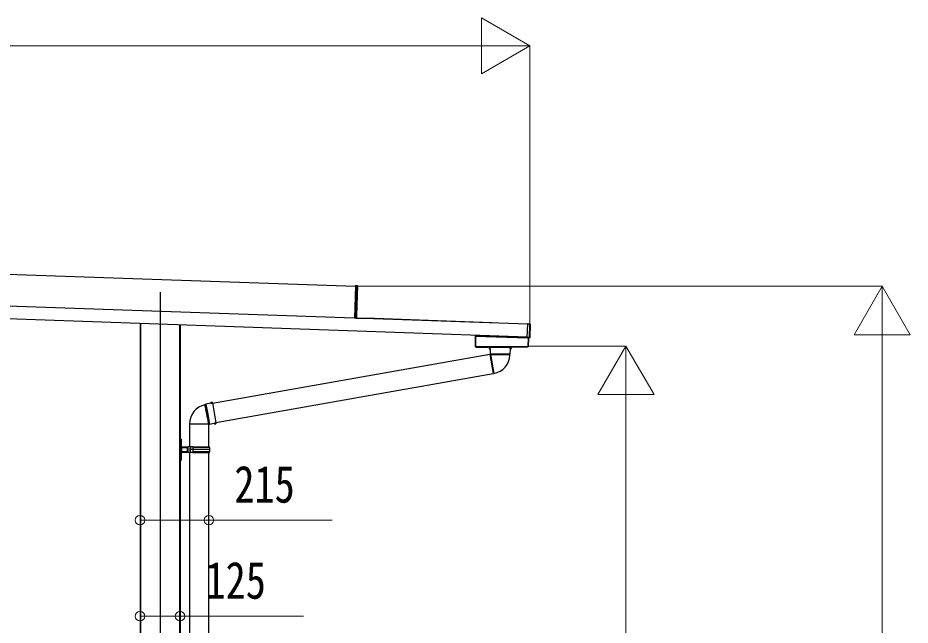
# Model space of a CAD drawing. Units: millimetres, scale not verified. Extents: x -14718 to 14718, y -10396 to 10396.
# Drawn here: x 5641 to 8428, y -5929 to -4032 of the extents above; entities that cross this region are included whole.
import ezdxf
from ezdxf.enums import TextEntityAlignment as Align

# ---------------------------------------------------------------- set-up
doc = ezdxf.new("R2010")
doc.units = ezdxf.units.MM
doc.header["$LTSCALE"] = 50
doc.layers.add('0-3_YKK_12', color=2, linetype='Continuous')
doc.layers.add('0-4_YKK_A1', color=4, linetype='Continuous')
doc.layers.add('0-5_YKK_D', color=6, linetype='Continuous', lineweight=18)
doc.styles.add('ＭＳ ゴシック', font='')
doc.styles.get('ＭＳ ゴシック').set_extended_font_data('MS Gothic')

msp = doc.modelspace()

# ---------------------------------------------------------------- linework, layer by layer
at = {"layer": '0-3_YKK_12'}
msp.add_line((6085.37, -4888.66), (6085.37, -8007.3), dxfattribs=at)
at = {"layer": '0-4_YKK_A1'}
for p, q in [((2382.59, -4719.78), (6695.96, -4870.41)), ((7233.65, -4989.25), (1839, -4800.86)), ((7232.25, -5029.22), (1837.61, -4840.84)), ((6696.01, -4868.91), (6692.47, -4970.32)), ((6701.53, -4869.44), (6696.01, -4868.91)), ((6696.03, -4868.41), (6696.05, -4867.91)), ((6696.03, -4868.41), (6696.03, -4868.41)), ((6701.55, -4868.94), (6696.03, -4868.41)), ((6696.05, -4867.91), (6701.56, -4868.44)), ((6698.31, -4961.53), (6701.53, -4869.44)), ((6702, -4869.46), (6698.78, -4961.55)), ((6701.53, -4869.44), (6702, -4869.46)), ((6701.55, -4868.94), (6701.55, -4868.94)), ((6701.55, -4868.94), (6702.02, -4868.96)), ((6702.02, -4868.96), (6702, -4869.46)), ((6022.87, -4986.99), (6022.87, -7257.3)), ((6024.07, -4987.03), (6024.07, -7257.3)), ((6024.47, -4987.05), (6024.47, -7757.47)), ((6692.47, -4970.32), (6692.47, -4970.35)), ((6698.03, -4969.54), (6698.31, -4961.53)), ((6698.03, -4969.54), (6698.5, -4969.56)), ((6698.31, -4961.53), (6698.78, -4961.55)), ((6698.78, -4961.55), (6698.5, -4969.56)), ((6727.46, -4971.27), (6727.45, -4971.57)), ((6727.48, -4970.67), (6727.46, -4971.27)), ((7121.02, -4985.01), (6727.46, -4971.27)), ((6727.49, -4970.37), (6727.48, -4970.67)), ((7121.04, -4984.41), (6727.48, -4970.67)), ((7121.05, -4984.11), (6727.49, -4970.37)), ((7121.02, -4985.01), (7121.01, -4985.31)), ((7121.04, -4984.41), (7121.02, -4985.01)), ((7121.05, -4984.11), (7121.04, -4984.41)), ((7233.68, -4988.21), (7233.7, -4987.86)), ((7234.9, -4987.9), (7233.7, -4987.86)), ((7233.7, -4987.86), (7233.7, -4987.86)), ((7234.9, -4987.9), (7233.7, -4987.86)), ((7234.9, -4987.9), (7234.9, -4987.9)), ((7235.5, -4987.81), (7241.2, -4988.01)), ((7235.5, -4987.81), (7235.5, -4987.88)), ((7240.72, -4988.45), (7241.2, -4988.01)), ((6146.27, -4991.3), (6146.27, -7757.47)), ((6146.67, -4991.31), (6146.67, -7257.3)), ((6147.87, -4991.36), (6147.87, -7257.3)), ((7240.7, -4988.95), (7233.67, -4988.71)), ((7239.27, -5030.01), (7240.7, -4988.95)), ((7241.2, -4988.97), (7239.77, -5030.03)), ((7241.68, -4988.53), (7240.21, -5030.5)), ((7241.2, -4988.97), (7240.7, -4988.95)), ((7241.68, -4988.53), (7241.2, -4988.97)), ((7070.27, -5026.08), (7070.27, -5059.55)), ((7070.27, -5026.08), (7070.65, -5026.09)), ((7070.95, -5025.79), (7070.57, -5025.78)), ((7070.65, -5026.09), (7070.95, -5026.09)), ((7070.65, -5026.09), (7070.65, -5059.17)), ((7070.77, -5025.58), (7070.77, -5023.58)), ((7070.95, -5026.09), (7070.96, -5025.79)), ((7070.96, -5025.79), (7233.76, -5031.48)), ((7071.12, -5025.59), (7071.42, -5025.59)), ((7071.12, -5025.6), (7071.42, -5025.61)), ((7071.42, -5025.59), (7071.42, -5023.61)), ((7233.27, -5031.26), (7071.42, -5025.61)), ((7232.22, -5030.26), (7232.2, -5030.61)), ((7232.2, -5030.61), (7233.4, -5030.65)), ((7232.2, -5030.61), (7232.2, -5030.61)), ((7232.2, -5030.61), (7233.4, -5030.65)), ((7233.29, -5030.65), (7233.27, -5031.26)), ((7233.57, -5031.27), (7233.27, -5031.26)), ((7233.4, -5030.65), (7233.4, -5030.65)), ((7233.57, -5031.27), (7233.59, -5030.66)), ((7233.68, -5031.45), (7233.7, -5030.67)), ((7235.78, -5031.55), (7233.76, -5031.48)), ((7234, -5030.71), (7234, -5030.78)), ((7239.7, -5030.98), (7234, -5030.78)), ((7235.48, -5059.56), (7236.45, -5031.87)), ((7235.78, -5031.55), (7235.77, -5031.85)), ((7236.16, -5031.56), (7235.78, -5031.55)), ((7236.07, -5031.86), (7236.45, -5031.87)), ((7239.7, -5030.98), (7239.25, -5030.51)), ((7239.77, -5030.03), (7239.27, -5030.01)), ((7239.77, -5030.03), (7240.21, -5030.5)), ((7070.65, -5059.17), (7070.27, -5059.55)), ((7070.57, -5059.85), (7070.95, -5059.47)), ((7070.57, -5059.85), (7235.18, -5059.85)), ((7070.95, -5059.17), (7070.65, -5059.17)), ((7070.95, -5059.17), (7070.95, -5059.47)), ((7070.95, -5059.47), (7234.82, -5059.47)), ((7072.27, -5060.3), (7072.67, -5060.3)), ((7072.67, -5060.3), (7072.97, -5060.3)), ((7072.97, -5060.3), (7108.37, -5060.3)), ((7079.77, -5060.3), (7079.77, -5060.1)), ((7082.77, -5060.1), (7079.77, -5060.1)), ((7082.77, -5059.85), (7082.77, -5060.1)), ((7082.77, -5060.1), (7082.77, -5060.3)), ((7106.27, -5060.1), (7103.27, -5060.1)), ((7103.27, -5060.3), (7103.27, -5060.1)), ((7106.27, -5060.1), (7106.27, -5060.3)), ((7108.37, -5060.3), (7108.87, -5060.3)), ((7115.92, -5061.3), (7113.77, -5062.08)), ((7113.77, -5062.08), (7113.77, -5065.73)), ((7113.77, -5062.08), (7113.83, -5062.08)), ((7113.77, -5065.73), (7116.01, -5066.55)), ((7113.77, -5065.73), (7113.83, -5065.73)), ((7113.91, -5064.82), (7113.91, -5062.99)), ((7115.27, -5060.3), (7115.27, -5059.85)), ((7115.27, -5060.3), (7115.27, -5060.8)), ((7115.27, -5060.3), (7180.27, -5060.3)), ((7115.27, -5060.8), (7115.41, -5060.8)), ((7115.92, -5061.3), (7116.05, -5061.3)), ((7116.01, -5066.55), (7116.28, -5081.83)), ((7116.15, -5066.55), (7116.01, -5066.55)), ((7116.05, -5061.3), (7116.27, -5061.3)), ((7116.23, -5065.64), (7116.17, -5062.2)), ((7179.27, -5061.3), (7116.27, -5061.3)), ((7179.26, -5081.83), (7179.53, -5066.55)), ((7179.27, -5061.3), (7179.49, -5061.3)), ((7179.31, -5065.64), (7179.38, -5062.2)), ((7179.53, -5066.55), (7179.4, -5066.55)), ((7179.49, -5061.3), (7179.62, -5061.3)), ((7179.53, -5066.55), (7181.77, -5065.73)), ((7181.77, -5062.08), (7179.62, -5061.3)), ((7180.14, -5060.8), (7180.27, -5060.8)), ((7180.27, -5060.3), (7180.27, -5059.85)), ((7180.27, -5060.3), (7180.27, -5060.8)), ((7181.64, -5064.82), (7181.64, -5062.99)), ((7181.71, -5062.08), (7181.77, -5062.08)), ((7181.71, -5065.73), (7181.77, -5065.73)), ((7181.77, -5065.73), (7181.77, -5062.08)), ((7234.82, -5059.17), (7234.82, -5059.47)), ((7234.82, -5059.47), (7235.18, -5059.85)), ((7235.48, -5059.56), (7235.12, -5059.18)), ((7115.86, -5083.66), (6249.23, -5236.47)), ((7115.86, -5083.66), (7126.31, -5142.94)), ((7117.87, -5084.73), (7116.1, -5085.04)), ((7116.28, -5081.83), (7117.33, -5083.39)), ((7116.28, -5081.83), (7179.26, -5081.83)), ((7117.66, -5083.53), (7128.09, -5142.68)), ((7122.63, -5083.78), (7177.94, -5083.78)), ((7177.89, -5085.4), (7177.94, -5083.78)), ((7177.94, -5083.78), (7179.26, -5081.83)), ((6259.68, -5295.76), (7126.31, -5142.94)), ((7126.07, -5141.57), (7127.84, -5141.25)), ((6228.77, -5238.66), (6227.07, -5240.31)), ((6243.77, -5235.75), (6228.77, -5238.66)), ((6228.77, -5238.66), (6234.23, -5269.68)), ((6244.18, -5233.4), (6243.77, -5235.75)), ((6243.79, -5235.88), (6243.77, -5235.75)), ((6247.78, -5232.76), (6244.18, -5233.4)), ((6244.18, -5233.4), (6244.19, -5233.46)), ((6244.7, -5235.8), (6248.08, -5235.14)), ((6245.11, -5233.37), (6246.9, -5233.05)), ((6248.92, -5234.75), (6247.78, -5232.76)), ((6247.78, -5232.76), (6247.79, -5232.83)), ((6248.92, -5234.75), (6248.94, -5234.87)), ((6248.94, -5234.87), (6259.96, -5297.35)), ((6227.07, -5240.31), (6225.49, -5240.64)), ((6227.07, -5240.31), (6236.67, -5294.78)), ((6234.23, -5269.68), (6239.7, -5300.69)), ((6177.72, -5299.62), (6237.79, -5299.62)), ((6177.77, -5299.62), (6177.77, -5371.47)), ((6237.97, -5370.51), (6237.97, -5299.92)), ((6237.98, -5299.92), (6239.7, -5300.69)), ((6239.7, -5300.69), (6254.8, -5298.3)), ((6254.8, -5298.3), (6254.78, -5298.17)), ((6254.8, -5298.3), (6255.99, -5300.37)), ((6255.98, -5300.3), (6255.99, -5300.37)), ((6255.99, -5300.37), (6259.59, -5299.73)), ((6256.87, -5300.08), (6258.66, -5299.76)), ((6259.58, -5299.67), (6259.59, -5299.73)), ((6259.59, -5299.73), (6259.98, -5297.48)), ((6259.96, -5297.35), (6259.98, -5297.48)), ((6148.87, -5353.26), (6148.87, -5346.97)), ((6150.87, -5347.87), (6151.05, -5353.6)), ((6148.87, -5353.26), (6147.87, -5353.26)), ((6148.87, -5380.47), (6148.87, -5353.26)), ((6152.58, -5371.22), (6152.68, -5374.47)), ((6169.87, -5374.47), (6152.69, -5374.47)), ((6152.69, -5374.47), (6152.87, -5380.47)), ((6153.54, -5371.47), (6169.87, -5371.47)), ((6169.87, -5371.47), (6172.87, -5371.47)), ((6169.87, -5374.47), (6169.87, -5371.47)), ((6169.87, -5375.97), (6169.87, -5374.47)), ((6169.87, -5375.97), (6169.87, -5384.96)), ((6170.85, -5375.97), (6169.87, -5375.97)), ((6172.87, -5375.97), (6169.87, -5375.97)), ((6172.87, -5375.97), (6170.85, -5375.97)), ((6170.85, -5384.96), (6170.85, -5375.97)), ((6180.87, -5371.47), (6172.87, -5371.47)), ((6180.88, -5375.97), (6178.87, -5375.97)), ((6180.87, -5375.97), (6180.87, -5371.47)), ((6180.88, -5371.46), (6180.88, -5375.97)), ((6187.9, -5371.46), (6180.88, -5371.46)), ((6180.88, -5380.46), (6180.88, -5375.97)), ((6188.14, -5371.46), (6187.9, -5371.46)), ((6188.14, -5371.46), (6188.54, -5371.46)), ((6188.54, -5371.46), (6239.87, -5371.46)), ((6240.87, -5373.46), (6189.57, -5373.46)), ((6239.87, -5373.46), (6239.87, -5371.46)), ((6148.87, -5380.47), (6147.87, -5380.47)), ((6148.87, -5380.47), (6151.87, -5380.47)), ((6148.87, -5407.67), (6148.87, -5380.47)), ((6151.87, -5380.47), (6151.05, -5407.33)), ((6151.87, -5380.47), (6152.87, -5380.47)), ((6152.68, -5386.47), (6152.58, -5389.71)), ((6152.87, -5380.47), (6152.69, -5386.47)), ((6152.69, -5386.47), (6169.87, -5386.47)), ((6169.87, -5389.47), (6153.54, -5389.47)), ((6170.85, -5384.96), (6169.87, -5384.96)), ((6169.87, -5384.97), (6172.87, -5384.97)), ((6169.87, -5386.47), (6169.87, -5384.97)), ((6169.87, -5389.47), (6169.87, -5386.47)), ((6172.87, -5389.47), (6169.87, -5389.47)), ((6172.87, -5384.96), (6170.85, -5384.96)), ((6177.77, -5389.47), (6177.77, -6199.97)), ((6180.88, -5384.96), (6178.87, -5384.96)), ((6180.87, -5384.97), (6178.87, -5384.97)), ((6180.87, -5389.47), (6180.87, -5384.97)), ((6180.88, -5384.96), (6180.88, -5380.46)), ((6187.38, -5380.46), (6180.88, -5380.46)), ((6180.88, -5389.46), (6180.88, -5384.96)), ((6187.9, -5389.46), (6180.88, -5389.46)), ((6187.38, -5380.46), (6187.38, -5380.47)), ((6187.38, -5380.46), (6187.38, -5380.46)), ((6187.46, -5380.46), (6187.47, -5380.46)), ((6241.37, -5380.46), (6187.64, -5380.46)), ((6188.14, -5389.46), (6187.9, -5389.46)), ((6188.14, -5389.46), (6188.54, -5389.46)), ((6188.54, -5389.46), (6239.87, -5389.46)), ((6240.87, -5387.46), (6189.57, -5387.46)), ((6237.97, -6199.96), (6237.97, -5389.46)), ((6239.87, -5389.46), (6239.87, -5387.46)), ((6148.87, -5407.67), (6147.87, -5407.67)), ((6147.87, -5413.97), (6148.87, -5413.97)), ((6148.87, -5407.67), (6151.05, -5407.33)), ((6148.87, -5413.97), (6148.87, -5407.67)), ((6148.87, -5413.97), (6150.87, -5413.06)), ((6151.05, -5407.33), (6150.87, -5413.06))]:
    msp.add_line(p, q, dxfattribs=at)
for points in [[(6696.01, -4868.91), (6696.03, -4868.41), (6701.55, -4868.94)], [(6698.51, -4969.4), (6698.56, -4969.42), (6698.6, -4969.44)], [(6698.8, -4969.57), (6698.6, -4969.59), (6698.51, -4969.6)], [(6698.79, -4970.07), (6723.47, -4970.93), (6723.45, -4971.43)], [(6698.8, -4969.57), (6723.49, -4970.43), (6723.47, -4970.93)], [(7232.22, -5030.26), (7232.23, -5029.76), (7233.67, -4988.71), (7233.68, -4988.21)], [(7233.68, -4988.21), (7240.72, -4988.45), (7240.7, -4988.95)], [(7235.5, -4987.88), (7235.44, -4987.89), (7235.39, -4987.9)], [(7071.12, -5023.6), (7071.12, -5025.59), (7070.77, -5025.58)], [(7232.23, -5029.76), (7239.27, -5030.01), (7239.25, -5030.51), (7232.22, -5030.26)], [(7233.91, -5030.69), (7233.94, -5030.7), (7234, -5030.71)], [(7234.82, -5059.17), (7235.12, -5059.18), (7236.07, -5031.86), (7235.77, -5031.85)], [(7103.27, -5059.85), (7103.27, -5060.1), (7082.77, -5060.1)], [(7113.83, -5062.08), (7115.28, -5061.57), (7116.05, -5061.3)], [(7116.15, -5066.55), (7115.33, -5066.26), (7113.83, -5065.73)], [(7116.17, -5062.2), (7115.28, -5062.51), (7113.91, -5062.99)], [(7113.91, -5064.82), (7115.33, -5065.32), (7116.23, -5065.64)], [(7179.31, -5065.64), (7180.22, -5065.32), (7181.64, -5064.82)], [(7181.64, -5062.99), (7180.26, -5062.51), (7179.38, -5062.2)], [(7181.71, -5065.73), (7180.22, -5066.26), (7179.4, -5066.55)], [(7179.49, -5061.3), (7180.26, -5061.57), (7181.71, -5062.08)], [(7117.66, -5083.53), (7117.33, -5083.36), (7117.36, -5083.37)], [(7177.89, -5085.4), (7177.85, -5085.35), (7177.21, -5085.2), (7175.71, -5085.06), (7173.46, -5084.94), (7170.41, -5084.83), (7166.81, -5084.72), (7162.55, -5084.63), (7158, -5084.53), (7153.03, -5084.44), (7148.05, -5084.35), (7142.91, -5084.26), (7138.05, -5084.18), (7133.33, -5084.08), (7129.14, -5083.99), (7125.38, -5083.88), (7122.63, -5083.78)], [(6243.79, -5235.88), (6243.93, -5235.02), (6244.19, -5233.46)], [(6245.11, -5233.37), (6244.86, -5234.86), (6244.7, -5235.8)], [(6248.08, -5235.14), (6247.62, -5234.32), (6246.9, -5233.05)], [(6247.79, -5232.83), (6248.54, -5234.16), (6248.94, -5234.87)], [(6237.99, -5299.9), (6237.93, -5299.82), (6237.79, -5299.62), (6237.77, -5299.6), (6237.64, -5299.33), (6237.22, -5297.65), (6236.67, -5294.78), (6236.1, -5292.09), (6235.37, -5288.51), (6234.52, -5284.29), (6233.64, -5279.8), (6232.68, -5274.89), (6231.73, -5269.99), (6230.75, -5264.95), (6229.82, -5260.21), (6228.91, -5255.61), (6228.1, -5251.55), (6227.35, -5247.91), (6226.73, -5245), (6226.2, -5242.73), (6225.81, -5241.3), (6225.54, -5240.66), (6225.49, -5240.64)], [(6255.98, -5300.3), (6255.2, -5298.92), (6254.78, -5298.17)], [(6255.66, -5297.93), (6257.37, -5297.66), (6259.06, -5297.39)], [(6255.66, -5297.93), (6256.13, -5298.76), (6256.87, -5300.08)], [(6258.66, -5299.76), (6258.9, -5298.32), (6259.06, -5297.39)], [(6259.96, -5297.35), (6259.83, -5298.16), (6259.58, -5299.67)], [(6150.87, -5347.87), (6148.87, -5346.97), (6147.87, -5346.97)], [(6148.87, -5353.26), (6151.05, -5353.6), (6151.87, -5380.47)], [(6180.87, -5389.47), (6172.87, -5389.47), (6172.87, -5371.47)], [(6180.87, -5375.97), (6178.87, -5375.97), (6178.87, -5384.97)], [(6187.9, -5371.46), (6187.51, -5375.92), (6187.38, -5380.46)], [(6187.64, -5380.46), (6187.47, -5380.46), (6187.38, -5380.46), (6180.88, -5380.46)]]:
    msp.add_lwpolyline(points, dxfattribs=at)
msp.add_lwpolyline([(7070.95, -5059.17), (7070.95, -5026.09), (7235.77, -5031.85), (7234.82, -5059.17)], close=True, dxfattribs=at)
for centre, radius, start, end in [((6699.49, -4869.12), 2.07, 351.06854, 4.93146), ((6699.5, -4868.62), 2.07, 351.06854, 4.93146), ((6701.5, -4869.44), 0.5, 358, 84.5), ((6701.52, -4868.94), 0.5, 358, 84.5), ((6692.52, -4970.32), 0.046, 175.29565, 214.77267), ((6699.03, -4969.58), 1, 178, 198.10214), ((6701.25, -4969.89), 3.17, 180.02593, 184.48569), ((6698.19, -4971.39), 1.51, 74.62836, 93.96537), ((6700.59, -4992.82), 22.82, 94.53647, 96.28466), ((6699, -4969.58), 0.5, 178, 268), ((6699.02, -4969.08), 0.5, 178, 268), ((6698.8, -4969.83), 0.242, 207.21704, 266.19947), ((6699.03, -4969.31), 0.765, 234.9594, 266.94829), ((6698.82, -4969.33), 0.242, 207.21704, 266.19947), ((6699.04, -4968.81), 0.765, 234.9594, 266.94829), ((7235.14, -4983.89), 4.01, 266.55184, 273.90119), ((7240.7, -4988.95), 0.501, 358.24971, 87.75029), ((7070.95, -5026.09), 0.3, 88.05611, 180.04719), ((7070.95, -5026.09), 0.3, 88.19064, 179.87538), ((7070.95, -5026.09), 0.3, 90.16173, 180.04449), ((7070.95, -5025.95), 0.159, 86.02272, 89.97728), ((7233.39, -5034.36), 3.71, 81.82188, 89.76035), ((7233.77, -5031.28), 0.2, 178, 268), ((7235.77, -5031.85), 0.3, 357.94657, 87.94647), ((7239.27, -5030.01), 0.501, 268.24971, 357.75029), ((7070.95, -5059.17), 0.301, 180.24971, 269.75029), ((7079.47, -5060.1), 0.3, 0, 54.36863), ((7106.57, -5060.1), 0.3, 125.63137, 180), ((7111.16, -5062.75), 2.75, 354.81691, 13.99327), ((7110.25, -5064.99), 3.66, 348.38866, 2.80116), ((7116.27, -5060.3), 1, 180, 270), ((7116.27, -5060.8), 1, 180, 220.49583), ((7113.61, -5062.07), 2.56, 357.19737, 17.56812), ((7114.33, -5065.92), 1.92, 340.91849, 8.46572), ((7179.27, -5060.3), 1, 270, 0), ((7181.82, -5065.86), 2.51, 174.83553, 195.78026), ((7181.29, -5061.99), 1.93, 159.00896, 186.22555), ((7179.27, -5060.8), 1, 319.50417, 0), ((7185.29, -5062.82), 3.66, 168.38866, 182.80116), ((7184.38, -5065.06), 2.75, 174.81691, 193.99327), ((7234.81, -5059.17), 0.301, 270.23913, 357.76087), ((7121.49, -5057.67), 26.14, 261.58885, 272.50926), ((7117.62, -5083.3), 60.3, 280, 358.00006), ((6244.09, -5233.99), 1.92, 260.91849, 288.46572), ((6244.3, -5229.81), 3.66, 268.38866, 282.80116), ((6246.67, -5230.31), 2.75, 274.81691, 293.99327), ((6247.76, -5232.6), 2.56, 277.19737, 297.56812), ((6238.02, -5299.62), 60.3, 101.99843, 180), ((6255.87, -5300.43), 2.51, 94.83553, 115.78026), ((6257.1, -5302.82), 2.75, 94.81691, 113.99327), ((6259.47, -5303.32), 3.66, 88.38866, 102.80116), ((6259.59, -5299.24), 1.93, 79.00896, 106.22555), ((6153.54, -5369.47), 2, 181.7624, 241.44015), ((6153.54, -5369.47), 2, 241.44015, 270), ((6268.39, -5380.44), 80.75, 173.61461, 180.01355), ((6189.76, -5371.81), 1.66, 167.69464, 263.49512), ((6190.34, -5371.66), 1.81, 173.59328, 264.82407), ((6192.12, -5380.46), 49.25, 0, 8.17123), ((6153.54, -5391.47), 2, 118.55985, 178.2376), ((6153.54, -5391.47), 2, 90, 118.55985), ((6265.26, -5380.47), 77.89, 179.99307, 186.62466), ((6187.43, -5380.69), 0.226, 80.79578, 102.71983), ((6268.39, -5380.48), 80.75, 179.98461, 186.38348), ((6189.7, -5389.07), 1.61, 94.66451, 194.14319), ((6190.4, -5389.31), 1.86, 96.97139, 184.61125), ((6192.12, -5380.46), 49.25, 351.83186, 0.00306)]:
    msp.add_arc(centre, radius, start, end, dxfattribs=at)
for centre, major_axis, ratio, start_param, end_param in [((6705.54, -4970.8), (13.07, -0.46), 0.061163, 2.1795146, 3.1041886), ((6705.55, -4970.81), (13.07, -0.46), 0.038227, 2.1795146, 3.1415927), ((7234.9, -4987.86), (0.6, -0.021), 0.061163, 4.712389, 6.2831853), ((7235.49, -4988.11), (-0.01, -0.3), 0.998135, 3.1415927, 3.9545103), ((7241.18, -4988.51), (0.367, 0.342), 0.99628, 5.4996506, 7.06672), ((7070.57, -5026.08), (-0.3, 0.01), 0.998133, 4.7490956, 6.3180268), ((7070.57, -5025.58), (-0.2, 0.007), 0.998133, 1.607503, 3.1764341), ((7070.65, -5025.59), (0, 0.5), 0.061125, 3.1027435, 3.1394501), ((7070.95, -5025.59), (0.007, 0.2), 0.854479, 3.1782993, 4.712389), ((7070.95, -5025.59), (0.47, -0.016), 0.425228, 4.7490956, 6.2831853), ((7070.95, -5025.59), (-0.011, 0.2), 0.151815, 3.0913179, 3.1280246), ((7070.92, -5025.59), (0.201, -0.007), 0.992577, 6.2831853, 6.3180268), ((7070.92, -5025.59), (-0.501, 0.017), 0.998133, 3.1415927, 3.1764341), ((7233.77, -5031.28), (0.5, -0.017), 0.4, 3.1415927, 4.712389), ((7233.4, -5030.69), (0.6, -0.021), 0.061163, 6.2831853, 7.8539816), ((7234.01, -5030.48), (-0.01, -0.3), 0.998135, 5.4691958, 6.2831853), ((7236.15, -5031.86), (0.3, -0.01), 0.998135, 0, 1.5707963), ((7239.71, -5030.48), (0.342, -0.367), 0.99628, 5.4996506, 7.06672), ((7070.57, -5059.55), (0.213, 0.213), 0.99628, 2.358058, 3.9251274), ((7235.18, -5059.55), (-0.209, 0.217), 0.996405, 2.3754474, 3.9077379), ((6152.68, -5374.3), (1, 0.031), 0.162205, 3.1415927, 4.7026633), ((6152.78, -5377.47), (-0.1, 3), 0.333136, 6.2716543, 6.28138), ((6169.87, -5373.98), (3, 0), 0.162278, 4.712389, 6.2831853), ((6152.68, -5386.63), (1, -0.031), 0.162205, 1.580522, 3.1415927), ((6152.78, -5383.47), (0.1, 3), 0.333136, 3.143398, 3.1531236), ((6169.87, -5386.95), (3, 0), 0.162278, 6.2831853, 7.8539816)]:
    msp.add_ellipse(centre, major_axis=major_axis, ratio=ratio, start_param=start_param, end_param=end_param, dxfattribs=at)
at = {"layer": '0-5_YKK_D', "color": 1}
for p, q in [((7240.63, -4119.68), (7089.07, -4032.18)), ((7089.07, -4032.18), (7089.07, -4207.18)), ((2005.63, -4119.68), (7065.63, -4119.68)), ((7240.63, -4119.68), (6937.52, -4119.68)), ((7240.63, -4119.68), (7089.07, -4207.18)), ((7240.63, -4988.97), (7240.63, -4118.68)), ((6699.96, -4870.51), (8341.63, -4870.51)), ((8340.63, -4870.51), (8253.13, -5022.07)), ((8340.63, -4870.51), (8428.13, -5022.07)), ((8340.63, -4870.51), (8340.63, -5173.62)), ((8253.13, -5022.07), (8428.13, -5022.07)), ((7233.77, -5057.3), (7541.63, -5057.3)), ((7540.63, -5057.3), (7453.13, -5208.85)), ((7540.63, -5057.3), (7628.13, -5208.85)), ((7540.63, -5057.3), (7540.63, -5360.41)), ((8340.63, -5045.51), (8340.63, -7082.3)), ((7453.13, -5208.85), (7628.13, -5208.85)), ((7540.63, -7082.3), (7540.63, -5232.3))]:
    msp.add_line(p, q, dxfattribs=at)
at = {"layer": '0-5_YKK_D'}
for p, q in [((6022.87, -5835.45), (6022.87, -5901.83)), ((6147.87, -5835.45), (6147.87, -5901.83))]:
    msp.add_line(p, q, dxfattribs=at)
for points in [[(6022.87, -5600.83), (6237.97, -5600.83), (6623.07, -5600.83)], [(6022.87, -5900.83), (6147.87, -5900.83), (6532.97, -5900.83)]]:
    msp.add_lwpolyline(points, dxfattribs=at)
for centre in [(6022.87, -5600.83), (6237.97, -5600.83), (6022.87, -5900.83), (6147.87, -5900.83)]:
    msp.add_circle(centre, 14.88, dxfattribs=at)

# ---------------------------------------------------------------- texts
at = {"layer": '0-5_YKK_D', "style": 'ＭＳ ゴシック', "width": 0.8}
for s, p in [('215', (6317.47, -5580.83)), ('125', (6227.37, -5880.83))]:
    msp.add_text(s, height=115.5, dxfattribs=at).set_placement(p, align=Align.BOTTOM_LEFT)

doc.saveas('drawing.dxf')
